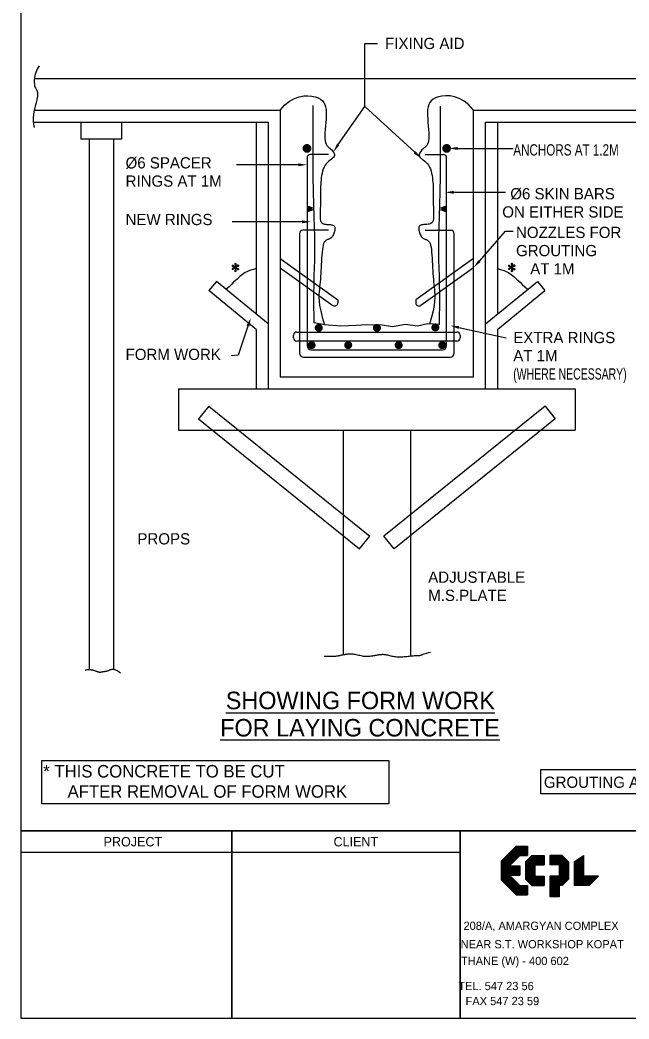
# Model space of a CAD drawing. Header units: millimetres. Extents: x -8855 to 105318, y -17958 to 67465.
# Drawn here: x 35579 to 45323, y 3894 to 19883 of the extents above; entities that cross this region are included whole.
import ezdxf
from ezdxf.lldxf.tags import DXFTag

# ---------------------------------------------------------------- set-up
doc = ezdxf.new("R2010")
doc.units = ezdxf.units.MM
doc.header["$LTSCALE"] = 25
for name, color, linetype in [('9', 3, 'Continuous'), ('BM1', 1, 'DASHED'), ('DIM', 5, 'Continuous'), ('REN', 3, 'Continuous'), ('TEXT', 2, 'Continuous')]:
    doc.layers.add(name, color=color, linetype=linetype)
doc.styles.add('ROMAND', font='romand.shx')
doc.styles.add('ROMANS', font='stylu.ttf')
tags = doc.linetypes.add('DASHED', pattern=[0.75, 0.5, -0.25]).pattern_tags.tags
tags[6:7] = [DXFTag(74, 4), DXFTag(75, 0), DXFTag(340, '0'), DXFTag(46, 1.0), DXFTag(50, 0.0), DXFTag(44, 0.0), DXFTag(45, 0.0)]
tags[4:5] = [DXFTag(74, 4), DXFTag(75, 0), DXFTag(340, '0'), DXFTag(46, 1.0), DXFTag(50, 0.0), DXFTag(44, 0.0), DXFTag(45, 0.0)]
tags = doc.linetypes.add('HIDDEN2', pattern=[4.7625, 3.175, -1.5875]).pattern_tags.tags
tags[6:7] = [DXFTag(74, 4), DXFTag(75, 0), DXFTag(340, '0'), DXFTag(46, 1.0), DXFTag(50, 0.0), DXFTag(44, 0.0), DXFTag(45, 0.0)]
tags[4:5] = [DXFTag(74, 4), DXFTag(75, 0), DXFTag(340, '0'), DXFTag(46, 1.0), DXFTag(50, 0.0), DXFTag(44, 0.0), DXFTag(45, 0.0)]

# ---------------------------------------------------------------- blocks, each defined once
blk = doc.blocks.new('*X3')
at = {"color": 0}
for p, q in [((97343, 4906), (98027, 5590)), ((97343, 4924), (98009, 5590)), ((97343, 4942), (97991, 5590)), ((97343, 4959), (97974, 5590)), ((97343, 4977), (97956, 5590)), ((97343, 4995), (97938, 5590)), ((97343, 5012), (97921, 5590)), ((97343, 5030), (97903, 5590)), ((97343, 5048), (97885, 5590)), ((97343, 5065), (97868, 5590)), ((97343, 5083), (97850, 5590)), ((97343, 5101), (97832, 5590)), ((97343, 5118), (97815, 5590)), ((97343, 5136), (97797, 5590)), ((97343, 5154), (97779, 5590)), ((97343, 5171), (97762, 5590)), ((97343, 5189), (97744, 5590)), ((97343, 4889), (98043, 5589)), ((97343, 4871), (98043, 5571)), ((97343, 4853), (98043, 5553)), ((97847, 5340), (98043, 5536)), ((97865, 5340), (98043, 5518)), ((97883, 5340), (98043, 5500)), ((97900, 5340), (98043, 5483)), ((97918, 5340), (98043, 5465)), ((97936, 5340), (98043, 5447)), ((97953, 5340), (98043, 5430)), ((97971, 5340), (98043, 5412)), ((97989, 5340), (98043, 5394)), ((98007, 5340), (98043, 5377)), ((98024, 5340), (98043, 5359)), ((98042, 5340), (98043, 5341)), ((97343, 4694), (97714, 5065)), ((97343, 4712), (97696, 5065)), ((97343, 4730), (97678, 5065)), ((97343, 4747), (97661, 5065)), ((97343, 4765), (97643, 5065)), ((97343, 4783), (97625, 5065)), ((97343, 4800), (97608, 5065)), ((97343, 4818), (97590, 5065)), ((97343, 4836), (97572, 5065)), ((97350, 4683), (97732, 5065)), ((97359, 4674), (97749, 5065)), ((97367, 4666), (97767, 5065)), ((97376, 4657), (97785, 5065)), ((97385, 4648), (97802, 5065)), ((97394, 4639), (97820, 5065)), ((97588, 4815), (97838, 5065)), ((97403, 4630), (97579, 4807)), ((97412, 4621), (97588, 4798)), ((97605, 4815), (97843, 5053)), ((97623, 4815), (97843, 5035)), ((97641, 4815), (97843, 5017)), ((97658, 4815), (97843, 5000)), ((97676, 4815), (97843, 4982)), ((97694, 4815), (97843, 4964)), ((97711, 4815), (97843, 4947)), ((97729, 4815), (97843, 4929)), ((97747, 4815), (97843, 4911)), ((97764, 4815), (97843, 4894)), ((97782, 4815), (97843, 4876)), ((97800, 4815), (97843, 4858)), ((97817, 4815), (97843, 4841)), ((97835, 4815), (97843, 4823)), ((97420, 4613), (97597, 4789)), ((97429, 4604), (97606, 4781)), ((97438, 4595), (97615, 4772)), ((97447, 4586), (97624, 4763)), ((97456, 4577), (97633, 4754)), ((97465, 4568), (97641, 4745)), ((97473, 4560), (97650, 4736)), ((97482, 4551), (97659, 4728)), ((97491, 4542), (97668, 4719)), ((97500, 4533), (97677, 4710)), ((97509, 4524), (97686, 4701)), ((97518, 4515), (97694, 4692)), ((97526, 4507), (97703, 4683)), ((97535, 4498), (97712, 4674)), ((97544, 4489), (97721, 4666)), ((97553, 4480), (97730, 4657)), ((97562, 4471), (97739, 4648)), ((97571, 4462), (97747, 4639)), ((97579, 4454), (97756, 4630)), ((97588, 4445), (97765, 4621)), ((97597, 4436), (97774, 4613)), ((97606, 4427), (97783, 4604)), ((97615, 4418), (97792, 4595)), ((97624, 4409), (97800, 4586)), ((97633, 4400), (97809, 4577)), ((97641, 4392), (97818, 4568)), ((97650, 4383), (97827, 4560)), ((97659, 4374), (97836, 4551)), ((97668, 4365), (97845, 4542)), ((97677, 4356), (97861, 4540)), ((97686, 4347), (97878, 4540)), ((97694, 4339), (97896, 4540)), ((97703, 4330), (97914, 4540)), ((97712, 4321), (97931, 4540)), ((97721, 4312), (97949, 4540)), ((97730, 4303), (97967, 4540)), ((97739, 4294), (97984, 4540)), ((97752, 4290), (98002, 4540)), ((97770, 4290), (98020, 4540)), ((97787, 4290), (98037, 4540)), ((97805, 4290), (98043, 4528)), ((97823, 4290), (98043, 4510)), ((97840, 4290), (98043, 4493)), ((97858, 4290), (98043, 4475)), ((97876, 4290), (98043, 4457)), ((97893, 4290), (98043, 4440)), ((97911, 4290), (98043, 4422)), ((97929, 4290), (98043, 4404)), ((97946, 4290), (98043, 4387)), ((97964, 4290), (98043, 4369)), ((97982, 4290), (98043, 4351)), ((97999, 4290), (98043, 4334)), ((98017, 4290), (98043, 4316)), ((98035, 4290), (98043, 4298))]:
    blk.add_line(p, q, dxfattribs=at)
blk = doc.blocks.new('*X4')
at = {"color": 0}
for p, q in [((97993, 4849), (98484, 5340)), ((97993, 4867), (98466, 5340)), ((97993, 4885), (98448, 5340)), ((97993, 4902), (98431, 5340)), ((97993, 4920), (98413, 5340)), ((97993, 4938), (98395, 5340)), ((97993, 4955), (98378, 5340)), ((97993, 4973), (98360, 5340)), ((97993, 4991), (98342, 5340)), ((97993, 5008), (98325, 5340)), ((97993, 5026), (98307, 5340)), ((97993, 5044), (98289, 5340)), ((97993, 5061), (98272, 5340)), ((97993, 5079), (98254, 5340)), ((97993, 5097), (98236, 5340)), ((97993, 5114), (98219, 5340)), ((97993, 5132), (98201, 5340)), ((97993, 5150), (98183, 5340)), ((97993, 5167), (98166, 5340)), ((98251, 5090), (98493, 5332)), ((98643, 5093), (98890, 5340)), ((98643, 5110), (98873, 5340)), ((98643, 5128), (98855, 5340)), ((98643, 5146), (98837, 5340)), ((98643, 5163), (98820, 5340)), ((98643, 5181), (98802, 5340)), ((98643, 5199), (98784, 5340)), ((98643, 5216), (98767, 5340)), ((98643, 5234), (98749, 5340)), ((98643, 5252), (98731, 5340)), ((98643, 5269), (98714, 5340)), ((98643, 5287), (98696, 5340)), ((98643, 5305), (98678, 5340)), ((98643, 5322), (98661, 5340)), ((98658, 5090), (98908, 5340)), ((98676, 5090), (98926, 5340)), ((98693, 5090), (98943, 5340)), ((98711, 5090), (98961, 5340)), ((98729, 5090), (98976, 5337)), ((99293, 5089), (99543, 5339)), ((97993, 4832), (98243, 5082)), ((97993, 4814), (98243, 5064)), ((98269, 5090), (98493, 5314)), ((98287, 5090), (98493, 5296)), ((98305, 5090), (98493, 5279)), ((98322, 5090), (98493, 5261)), ((98340, 5090), (98493, 5243)), ((98358, 5090), (98493, 5225)), ((98375, 5090), (98493, 5208)), ((98393, 5090), (98493, 5190)), ((98411, 5090), (98493, 5172)), ((98428, 5090), (98493, 5155)), ((98446, 5090), (98493, 5137)), ((98464, 5090), (98493, 5119)), ((98481, 5090), (98493, 5102)), ((98746, 5090), (98984, 5328)), ((98764, 5090), (98993, 5319)), ((98782, 5090), (99002, 5310)), ((98799, 5090), (99011, 5302)), ((98817, 5090), (99020, 5293)), ((98835, 5090), (99029, 5284)), ((98853, 5090), (99037, 5275)), ((98870, 5090), (99046, 5266)), ((98888, 5090), (99055, 5257)), ((98893, 5077), (99064, 5249)), ((98893, 5060), (99073, 5240)), ((98893, 5042), (99082, 5231)), ((98893, 5024), (99090, 5222)), ((98893, 5007), (99099, 5213)), ((98893, 4989), (99108, 5204)), ((98893, 4971), (99117, 5196)), ((98893, 4954), (99126, 5187)), ((98893, 4936), (99135, 5178)), ((98893, 4918), (99143, 5168)), ((98893, 4901), (99143, 5151)), ((98893, 4883), (99143, 5133)), ((98893, 4865), (99143, 5115)), ((98893, 4848), (99143, 5098)), ((98893, 4830), (99143, 5080)), ((99293, 5071), (99543, 5321)), ((99293, 5106), (99492, 5306)), ((99293, 5053), (99543, 5303)), ((99293, 5036), (99543, 5286)), ((99293, 5124), (99437, 5268)), ((99293, 5018), (99543, 5268)), ((99293, 5000), (99543, 5250)), ((99293, 4982), (99543, 5232)), ((99293, 5142), (99381, 5230)), ((99293, 4965), (99543, 5215)), ((99293, 4947), (99543, 5197)), ((99293, 5159), (99326, 5192)), ((99293, 4929), (99543, 5179)), ((99293, 4912), (99543, 5162)), ((99293, 4894), (99543, 5144)), ((99293, 4876), (99543, 5126)), ((99293, 4859), (99543, 5109)), ((99293, 4841), (99543, 5091)), ((99293, 4823), (99543, 5073)), ((97993, 4796), (98243, 5046)), ((97993, 4779), (98243, 5029)), ((97993, 4761), (98243, 5011)), ((97993, 4743), (98243, 4993)), ((97993, 4725), (98243, 4975)), ((97994, 4709), (98243, 4958)), ((98003, 4700), (98243, 4940)), ((98012, 4692), (98243, 4922)), ((98021, 4683), (98243, 4905)), ((98030, 4674), (98243, 4887)), ((98038, 4665), (98243, 4869)), ((98047, 4656), (98243, 4852)), ((98056, 4647), (98243, 4834)), ((98065, 4639), (98243, 4816)), ((98074, 4630), (98243, 4799)), ((98643, 4527), (99143, 5027)), ((98643, 4509), (99143, 5009)), ((98643, 4492), (99143, 4992)), ((98643, 4474), (99143, 4974)), ((98643, 4456), (99143, 4956)), ((98643, 4439), (99143, 4939)), ((98643, 4421), (99143, 4921)), ((98643, 4403), (99143, 4903)), ((98643, 4386), (99143, 4886)), ((98643, 4368), (99143, 4868)), ((98643, 4350), (99143, 4850)), ((98643, 4332), (99143, 4832)), ((98643, 4315), (99143, 4815)), ((98643, 4297), (99143, 4797)), ((98893, 4812), (99143, 5062)), ((98893, 4795), (99143, 5045)), ((99293, 4806), (99543, 5056)), ((99293, 4788), (99543, 5038)), ((99293, 4770), (99543, 5020)), ((99293, 4753), (99543, 5003)), ((99293, 4735), (99543, 4985)), ((99293, 4717), (99543, 4967)), ((99293, 4700), (99543, 4950)), ((99293, 4682), (99543, 4932)), ((99293, 4664), (99543, 4914)), ((99293, 4647), (99543, 4897)), ((99293, 4629), (99543, 4879)), ((99293, 4611), (99543, 4861)), ((99293, 4594), (99543, 4844)), ((99293, 4576), (99543, 4826)), ((99293, 4558), (99543, 4808)), ((98083, 4621), (98252, 4790)), ((98092, 4612), (98270, 4790)), ((98100, 4603), (98287, 4790)), ((98109, 4594), (98305, 4790)), ((98118, 4585), (98323, 4790)), ((98127, 4577), (98340, 4790)), ((98136, 4568), (98358, 4790)), ((98145, 4559), (98376, 4790)), ((98153, 4550), (98393, 4790)), ((98162, 4541), (98411, 4790)), ((98179, 4540), (98429, 4790)), ((98196, 4540), (98446, 4790)), ((98214, 4540), (98464, 4790)), ((98232, 4540), (98482, 4790)), ((98249, 4540), (98493, 4784)), ((98267, 4540), (98493, 4766)), ((98285, 4540), (98493, 4748)), ((98303, 4540), (98493, 4730)), ((98320, 4540), (98493, 4713)), ((98338, 4540), (98493, 4695)), ((98356, 4540), (98493, 4677)), ((98373, 4540), (98493, 4660)), ((98391, 4540), (98493, 4642)), ((98409, 4540), (98493, 4624)), ((98426, 4540), (98493, 4607)), ((98444, 4540), (98493, 4589)), ((98462, 4540), (98493, 4571)), ((98479, 4540), (98493, 4554)), ((98643, 4545), (98888, 4790)), ((98643, 4562), (98871, 4790)), ((98643, 4580), (98853, 4790)), ((98643, 4598), (98835, 4790)), ((98643, 4615), (98818, 4790)), ((98643, 4633), (98800, 4790)), ((98643, 4651), (98782, 4790)), ((98643, 4668), (98765, 4790)), ((98643, 4686), (98747, 4790)), ((98643, 4704), (98729, 4790)), ((98643, 4721), (98712, 4790)), ((98643, 4739), (98694, 4790)), ((98643, 4757), (98676, 4790)), ((98643, 4774), (98659, 4790)), ((98904, 4540), (99143, 4779)), ((98921, 4540), (99143, 4762)), ((98939, 4540), (99143, 4744)), ((98957, 4540), (99143, 4726)), ((99292, 4540), (99542, 4790)), ((99310, 4540), (99560, 4790)), ((99328, 4540), (99578, 4790)), ((99345, 4540), (99595, 4790)), ((99363, 4540), (99613, 4790)), ((99381, 4540), (99631, 4790)), ((99399, 4540), (99649, 4790)), ((99416, 4540), (99666, 4790)), ((99434, 4540), (99684, 4790)), ((99452, 4540), (99702, 4790)), ((99469, 4540), (99719, 4790)), ((99487, 4540), (99737, 4790)), ((99505, 4540), (99755, 4790)), ((99522, 4540), (99772, 4790)), ((99540, 4540), (99790, 4790)), ((99558, 4540), (99808, 4790)), ((99575, 4540), (99825, 4790)), ((99593, 4540), (99843, 4790)), ((99611, 4540), (99861, 4790)), ((99628, 4540), (99878, 4790)), ((99646, 4540), (99896, 4790)), ((99664, 4540), (99914, 4790)), ((99681, 4540), (99931, 4790)), ((98643, 4279), (98893, 4529)), ((98643, 4262), (98893, 4512)), ((98643, 4244), (98893, 4494)), ((98657, 4240), (98893, 4476)), ((98674, 4240), (98893, 4459)), ((98692, 4240), (98893, 4441)), ((98710, 4240), (98893, 4423)), ((98727, 4240), (98893, 4406)), ((98745, 4240), (98893, 4388)), ((98763, 4240), (98893, 4370)), ((98780, 4240), (98893, 4353)), ((98798, 4240), (98893, 4335)), ((98816, 4240), (98893, 4317)), ((98833, 4240), (98893, 4300)), ((98851, 4240), (98893, 4282)), ((98869, 4240), (98893, 4264)), ((98886, 4240), (98893, 4247))]:
    blk.add_line(p, q, dxfattribs=at)

msp = doc.modelspace()

# ---------------------------------------------------------------- hatches: boundary and pattern name
at = {"layer": 'BM1'}
h = msp.add_hatch(dxfattribs=at)
h.set_pattern_fill('AR-CONC', color=256, scale=80, style=0)
h.set_pattern_definition([(50, (5418228, 522583), (14574.774, -1275.127), [1524, -16764]), (355, (5418228, 522583), (-2819.426, 15284.53), [1219.2, -13411.2]), (100.451, (5419443, 522477), (11755.4, 14009.335), [1295.2, -14247.2]), (46.1842, (5418228, 526647), (21686.323, -3363.386), [2286, -25146]), (96.6356, (5420035, 526367), (18992.34, 19794.044), [1942.8, -21370.8]), (351.184, (5418228, 526647), (18992.37, 19794.01), [1828.8, -20116.8]), (21, (5420260, 525631), (12129.19, -8181.241), [1524, -16764]), (326, (5420260, 525631), (4944.162, 14735.037), [1219.2, -13411.2]), (71.4514, (5421271, 524950), (17073.32, 6553.83), [1295.2, -14247.2]), (37.5, (5418228, 522583), (247.0883, 6764.403), [0, -13248.64, 0, -13614.4, 0, -13462]), (7.5, (5418228, 522583), (5345.573, 8014.446), [0, -7762.24, 0, -12943.84, 0, -5130.8]), (327.5, (5413696.6, 522583), (10847.2476, -458.2995), [0, -5080, 0, -15849.6, 0, -21031.2]), (317.5, (5411665, 522583), (11850.335, 2034.12), [0, -6604, 0, -10525.76, 0, -14935.2])])
h.paths.add_polyline_path([(40116.30532, 14485.9449, -0.4142135624), (40052.30532, 14549.9449), (40052.30532, 14745.63967), (40008.10683, 14745.63967, -0.4142135624), (39956.90683, 14796.83967), (39956.90683, 14837.97946, -0.4142135624), (40008.10683, 14889.17946), (40052.30532, 14889.17946), (40052.30532, 15696.57531), (39740.20704, 15919.21408), (39740.20704, 14173.84662), (42837.18189, 14173.84662), (42837.18189, 15919.21408), (42525.08361, 15696.57531), (42525.08361, 14889.17946), (42570.22979, 14889.17946, -0.4142135624), (42621.42979, 14837.97946), (42621.42979, 14796.83967, -0.4142135624), (42570.22979, 14745.63967), (42525.08361, 14745.63967), (42525.08361, 14549.9449, -0.4142135624), (42461.08361, 14485.9449)])
h.paths.add_polyline_path([(40052.30532, 16468.12301, -0.4142135624), (40103.50532, 16519.32301), (40172.40744, 16519.32301), (40172.40744, 17680.48204, -0.4142135624), (40223.60744, 17731.68204), (40271.10758, 17731.68204), (40272.34185, 17377.48436), (40277.08124, 17136.67739), (40282.14825, 16924.1982), (40287.09959, 16736.31751), (40291.49195, 16569.30603), (40294.88205, 16419.43448), (40296.82659, 16282.97357), (40296.88227, 16156.19401), (40294.8331, 16035.06615), (40291.37227, 15914.35881), (40287.42026, 15788.54046), (40284.56044, 15677.75792), (40373.18497, 15614.53663), (40377.10013, 15652.56556), (40381.05183, 15693.9544), (40384.77772, 15736.33516), (40388.27779, 15779.88815), (40391.55205, 15824.79365), (40394.60051, 15871.23198), (40397.42315, 15919.38342), (40400.05291, 15969.21598), (40402.65445, 16019.84844), (40405.42534, 16070.18728), (40408.56318, 16119.139), (40412.26555, 16165.61006), (40416.73003, 16208.50697), (40425.02341, 16266.95814), (40440.1829, 16316.96671), (40463.42087, 16352.13106), (40490.83475, 16365.21931), (40510.62985, 16371.56491), (40521.24768, 16375.43622), (40531.44211, 16379.98407), (40541.24137, 16385.43397), (40550.67369, 16392.01143), (40559.7673, 16399.94198), (40568.55041, 16409.45112), (40577.05126, 16420.76436), (40585.29807, 16434.10722), (40593.26262, 16449.56427), (40600.69087, 16466.65629), (40607.27233, 16484.76313), (40612.6965, 16503.26461), (40616.6529, 16521.54057), (40618.83104, 16538.97086), (40618.92043, 16554.93532), (40616.61057, 16568.81378), (40611.68507, 16580.14112), (40604.30387, 16589.07238), (40594.72101, 16595.91765), (40583.19053, 16600.987), (40569.96646, 16604.59051), (40555.30285, 16607.03827), (40539.45373, 16608.64036), (40522.67313, 16609.70685), (40491.53898, 16611.24262), (40448.82482, 16615.33309), (40406.85011, 16632.95965), (40388.54247, 16666.42564), (40381.78542, 16704.67746), (40380.68917, 16749.18479), (40382.01626, 16790.59194), (40382.97125, 16816.57764), (40383.7663, 16842.85463), (40384.36376, 16869.38532), (40384.79186, 16896.1979), (40385.07883, 16923.32056), (40385.25289, 16950.7815), (40385.34228, 16978.60889), (40385.37521, 17006.83093), (40385.37991, 17035.47581), (40385.40351, 17084.14369), (40385.91505, 17141.87081), (40387.61591, 17204.60822), (40391.21232, 17272.00157), (40397.51549, 17344.59327), (40408.00088, 17416.27604), (40425.18421, 17485.03095), (40451.08827, 17545.54897), (40486.10137, 17592.10911), (40525.20547, 17627.42381), (40561.38093, 17655.96131), (40579.27647, 17670.78411), (40594.01065, 17685.0995), (40604.56732, 17699.3867), (40610.19378, 17714.02157), (40611.19111, 17728.96652), (40608.12384, 17744.08061), (40601.5565, 17759.22288), (40592.0536, 17774.2524), (40580.17969, 17789.02822), (40566.4993, 17803.40938), (40551.57694, 17817.25496), (40521.98147, 17842.59539), (40495.8865, 17868.18195), (40471.05234, 17908.41512), (40455.67983, 17967.50271), (40454.28996, 18031.08845), (40456.28463, 18079.8275), (40460.31159, 18132.73853), (40465.46762, 18188.29935), (40470.84945, 18244.98774), (40475.55385, 18301.28147), (40478.67757, 18355.65835), (40479.31736, 18406.59614), (40476.60292, 18452.85454), (40469.79565, 18494.32079), (40458.18989, 18531.16401), (40441.07999, 18563.55335), (40417.76027, 18591.65793), (40387.52509, 18615.6469), (40349.66878, 18635.68939), (40303.48568, 18651.95453), (40248.64246, 18664.17233), (40186.29507, 18670.31626), (40117.9718, 18667.92068), (40045.20092, 18654.51994), (39969.51073, 18627.64838), (39892.42949, 18584.84035), (39815.4855, 18523.63019), (39740.20704, 18441.55227), (39740.20704, 16066.07846), (40052.30532, 15843.43969)])
h.paths.add_polyline_path([(42306.2972, 17731.68204), (42353.78149, 17731.68204, -0.4142135624), (42404.98149, 17680.48204), (42404.98149, 16519.32301), (42473.88361, 16519.32301, -0.4142135624), (42525.08361, 16468.12301), (42525.08361, 15843.43969), (42837.18189, 16066.07846), (42837.18189, 18441.55227), (42761.90343, 18523.63019), (42684.95944, 18584.84035), (42607.87821, 18627.64838), (42532.18801, 18654.51994), (42459.41713, 18667.92068), (42391.09386, 18670.31626), (42328.74647, 18664.17233), (42273.90325, 18651.95453), (42227.72015, 18635.68939), (42189.86384, 18615.6469), (42159.62866, 18591.65793), (42136.30894, 18563.55335), (42119.19904, 18531.16401), (42107.59328, 18494.32079), (42100.78601, 18452.85454), (42098.07157, 18406.59614), (42098.71136, 18355.65835), (42101.83508, 18301.28147), (42106.53948, 18244.98774), (42111.92131, 18188.29935), (42117.07734, 18132.73853), (42121.1043, 18079.8275), (42123.09897, 18031.08845), (42121.7091, 17967.50271), (42106.33659, 17908.41512), (42081.50243, 17868.18195), (42055.40746, 17842.59539), (42025.81199, 17817.25496), (42010.88963, 17803.40938), (41997.20924, 17789.02822), (41985.33533, 17774.2524), (41975.83244, 17759.22288), (41969.26509, 17744.08061), (41966.19782, 17728.96652), (41967.19515, 17714.02157), (41972.82161, 17699.3867), (41983.37828, 17685.0995), (41998.11246, 17670.78411), (42016.00801, 17655.96131), (42052.18346, 17627.42381), (42091.28756, 17592.10911), (42126.30066, 17545.54897), (42152.20472, 17485.03095), (42169.38805, 17416.27604), (42179.87344, 17344.59327), (42186.17661, 17272.00157), (42189.77302, 17204.60822), (42191.47388, 17141.87081), (42191.98542, 17084.14369), (42192.00902, 17035.47581), (42192.01372, 17006.83093), (42192.04665, 16978.60889), (42192.13604, 16950.7815), (42192.3101, 16923.32056), (42192.59707, 16896.1979), (42193.02517, 16869.38532), (42193.62263, 16842.85463), (42194.41768, 16816.57764), (42196.1249, 16770.12367), (42196.67087, 16726.49564), (42193.11892, 16684.49052), (42179.9379, 16643.11745), (42143.97966, 16619.19034), (42101.1021, 16612.29756), (42072.1456, 16610.56661), (42054.7158, 16609.70685), (42037.9352, 16608.64036), (42022.08608, 16607.03827), (42007.42247, 16604.59051), (41994.1984, 16600.987), (41982.66792, 16595.91765), (41973.08506, 16589.07238), (41965.70386, 16580.14112), (41960.77836, 16568.81378), (41958.4685, 16554.93532), (41958.55789, 16538.97086), (41960.73603, 16521.54057), (41964.69243, 16503.26461), (41970.11661, 16484.76313), (41976.69806, 16466.65629), (41984.12631, 16449.56427), (41992.09086, 16434.10722), (42000.33767, 16420.76436), (42008.83852, 16409.45112), (42017.62163, 16399.94198), (42026.71524, 16392.01143), (42036.14756, 16385.43397), (42045.94682, 16379.98407), (42056.14125, 16375.43622), (42066.75908, 16371.56491), (42094.53287, 16362.66162), (42124.19721, 16342.05223), (42145.53309, 16294.59689), (42155.23473, 16246.7362), (42160.6589, 16208.50697), (42165.12338, 16165.61006), (42168.82575, 16119.139), (42171.96359, 16070.18728), (42174.73448, 16019.84844), (42177.33602, 15969.21598), (42179.96578, 15919.38342), (42182.78842, 15871.23198), (42185.83688, 15824.79365), (42189.11114, 15779.88815), (42192.61122, 15736.33516), (42196.3371, 15693.9544), (42200.2888, 15652.56556), (42204.20396, 15614.53663), (42292.82849, 15677.75792), (42289.96867, 15788.54046), (42286.01666, 15914.35881), (42282.55583, 16035.06615), (42280.50666, 16156.19401), (42280.56234, 16282.97357), (42282.50688, 16419.43448), (42285.89698, 16569.30603), (42290.28934, 16736.31751), (42295.24068, 16924.1982), (42300.30769, 17136.67739), (42305.04708, 17377.48436)])
h.paths.add_polyline_path([(42404.98149, 14889.17946), (42404.98149, 15610.89913), (42295.19256, 15532.57998), (42295.66427, 15499.44454), (42295.5669, 15325.10388), (42292.27875, 15123.52604), (42288.75272, 15011.85267), (42096.49208, 15018.47225), (41937.77754, 14985.45032), (41745.99747, 15011.86784), (41540.99118, 14972.24158), (41375.66349, 14998.6591), (41130.97853, 15005.26347), (40959.03777, 14992.05473), (40714.35288, 14985.45032), (40449.82862, 15005.26347), (40287.8115, 15037.97228), (40285.11018, 15123.52604), (40281.82203, 15325.10388), (40281.72466, 15499.44454), (40282.19637, 15532.57998), (40172.40744, 15610.89913), (40172.40744, 14889.17946)], flags=16)
h.paths.add_polyline_path([(40391.49759, 14956.24529, -1), (40327.49759, 14956.24529, -1)], flags=0)
h.paths.add_polyline_path([(42404.98149, 14745.63967), (42404.98149, 14889.17946), (40172.40744, 14889.17946), (40172.40744, 14745.63967)], flags=16)
h.paths.add_polyline_path([(42461.08361, 14485.9449, 0.4142135624), (42525.08361, 14549.9449), (42525.08361, 14745.63967), (42404.98149, 14745.63967), (42404.98149, 14670.04703, -0.4142135624), (42340.98149, 14606.04703), (40236.40744, 14606.04703, -0.4142135624), (40172.40744, 14670.04703), (40172.40744, 14745.63967), (40052.30532, 14745.63967), (40052.30532, 14549.9449, 0.4142135624), (40116.30532, 14485.9449)], flags=16)

# ---------------------------------------------------------------- linework, layer by layer
for p, q in [((35591.0088, 32141.71581), (35591.0088, 3906.40728)), ((41094.58574, 19507.46565), (41300.33037, 19507.46565)), ((35807.93166, 18945.04564), (46204.16082, 18945.04564)), ((35807.42299, 18441.55227), (39740.20704, 18441.55227)), ((39740.20704, 18441.55227), (39740.20704, 14173.84662)), ((42837.18189, 14173.84662), (42837.18189, 18441.55227)), ((42837.18189, 18441.55227), (46204.16082, 18441.55227)), ((35789.8159, 18249.49187), (39548.14664, 18249.49187)), ((36551.47054, 18249.49187), (36551.47054, 17982.64149)), ((37205.92584, 17982.64149), (37205.92584, 18249.49187)), ((39548.14664, 18249.49187), (39548.14664, 13981.78623)), ((43029.24229, 13981.78623), (43029.24229, 18249.49187)), ((43029.24229, 18249.49187), (46204.16082, 18249.49187)), ((36551.47054, 17982.64149), (37205.92584, 17982.64149)), ((36684.13039, 17982.64149), (36684.13039, 9484.35673)), ((37073.26599, 17982.64149), (37073.26599, 9488.42855)), ((42519.2596, 17125.28068), (43344.49938, 17125.28068)), ((39740.20704, 16066.07846), (40666.65202, 15405.18865)), ((42837.18189, 16066.07846), (41910.73691, 15405.18865)), ((39740.20704, 15919.21408), (40585.71815, 15316.05935)), ((42837.18189, 15919.21408), (41991.67078, 15316.05935)), ((38720.63193, 15700.45537), (38598.75738, 15552.01753)), ((39548.14664, 15021.02629), (38720.63193, 15700.45537)), ((43029.24229, 15021.02629), (43856.75701, 15700.45537)), ((43856.75701, 15700.45537), (43978.63155, 15552.01753)), ((39356.08624, 14930.21439), (38598.75738, 15552.01753)), ((43221.30269, 14930.21439), (43978.63155, 15552.01753)), ((40666.65202, 15405.18865), (40666.65202, 15357.74072)), ((41910.73691, 15405.18865), (41910.73691, 15357.74072)), ((39356.08624, 14930.21439), (39356.08624, 13981.78623)), ((42601.71961, 14961.90971), (43359.31113, 14793.77821)), ((43221.30269, 14930.21439), (43221.30269, 13981.78623)), ((39740.20704, 14173.84662), (42837.18189, 14173.84662)), ((38114.88767, 13981.78623), (44462.50126, 13981.78623)), ((38114.88767, 13981.78623), (38114.88767, 13319.89409)), ((44462.50126, 13981.78623), (44462.50126, 13319.89409)), ((38598.21624, 13704.27732), (38434.2885, 13501.51076)), ((38598.21624, 13704.27732), (41175.64265, 11620.54283)), ((43979.1727, 13704.27732), (41401.74628, 11620.54283)), ((43979.1727, 13704.27732), (44143.10043, 13501.51076)), ((38434.2885, 13501.51076), (41011.71492, 11417.77627)), ((44143.10043, 13501.51076), (41565.67401, 11417.77627)), ((38114.88767, 13319.89409), (44462.50126, 13319.89409)), ((40748.66223, 13319.89409), (40748.66223, 9720.3843)), ((41828.7267, 13319.89409), (41828.7267, 9699.81115)), ((41011.71492, 11417.77627), (41175.64265, 11620.54283)), ((41565.67401, 11417.77627), (41401.74628, 11620.54283)), ((35591.0088, 3906.40728), (55070.86848, 3906.40728))]:
    msp.add_line(p, q)
at = {"linetype": 'HIDDEN2'}
for p, q in [((39356.08624, 18249.49187), (39356.08624, 15178.71704)), ((43221.30269, 18249.49187), (43221.30269, 15178.71704))]:
    msp.add_line(p, q, dxfattribs=at)
for points in [[(35884.30526, 19150.42341), (35854.06204, 19094.73381), (35832.1335, 19043.44472), (35817.41807, 18996.61642), (35808.81415, 18954.3092), (35805.22018, 18916.58333), (35805.53456, 18883.4991), (35808.65571, 18855.11679), (35813.48205, 18831.49668), (35819.05787, 18812.53328), (35825.01094, 18797.458), (35831.11491, 18785.33649), (35837.14344, 18775.2344), (35842.87016, 18766.21737), (35848.06872, 18757.35104), (35852.51278, 18747.70105), (35855.97597, 18736.33306), (35858.25459, 18722.44834), (35859.23545, 18705.79069), (35858.82802, 18686.23955), (35856.94174, 18663.67436), (35853.4861, 18637.97456), (35848.37053, 18609.01958), (35841.5045, 18576.68887), (35832.79747, 18540.86187), (35822.39531, 18501.51344), (35811.38954, 18459.00026), (35801.10811, 18413.77444), (35792.87893, 18366.28808), (35788.02996, 18316.99328), (35787.88911, 18266.34216), (35793.78434, 18214.78682), (35807.04357, 18162.77937)], [(39740.20704, 18441.55227), (39815.4855, 18523.63019), (39892.42949, 18584.84035), (39969.51073, 18627.64838), (40045.20092, 18654.51994), (40117.9718, 18667.92068), (40186.29507, 18670.31626), (40248.64246, 18664.17233), (40303.48568, 18651.95453), (40349.66878, 18635.68939), (40387.52509, 18615.6469), (40417.76027, 18591.65793), (40441.07999, 18563.55335), (40458.18989, 18531.16401), (40469.79565, 18494.32079), (40476.60292, 18452.85454), (40479.31736, 18406.59614), (40478.67757, 18355.65835), (40475.55385, 18301.28147), (40470.84945, 18244.98774), (40465.46762, 18188.29935), (40460.31159, 18132.73853), (40456.28463, 18079.8275), (40454.28996, 18031.08845), (40455.23084, 17988.04362), (40459.76588, 17951.79707), (40467.57518, 17921.78032), (40478.09422, 17897.00676), (40490.75846, 17876.48976), (40505.00338, 17859.2427), (40520.26445, 17844.27896), (40535.97715, 17830.61192), (40551.57694, 17817.25496), (40566.4993, 17803.40938), (40580.17969, 17789.02822), (40592.0536, 17774.2524), (40601.5565, 17759.22288), (40608.12384, 17744.08061), (40611.19111, 17728.96652), (40610.19378, 17714.02157), (40604.56732, 17699.3867), (40594.01065, 17685.0995), (40579.27647, 17670.78411), (40561.38093, 17655.96131), (40541.34018, 17640.1519), (40520.17038, 17622.87665), (40498.88767, 17603.65635), (40478.5082, 17582.01178), (40460.04814, 17557.46373), (40444.30721, 17529.70681), (40431.21957, 17499.13098), (40420.50295, 17466.30002), (40411.87508, 17431.7777), (40405.0537, 17396.12782), (40399.75655, 17359.91416), (40395.70136, 17323.7005), (40392.60587, 17288.05062), (40390.22074, 17253.42024), (40388.42836, 17219.83287), (40387.14406, 17187.20392), (40386.28316, 17155.44884), (40385.76097, 17124.48306), (40385.49282, 17094.222), (40385.39403, 17064.58111), (40385.37991, 17035.47581), (40385.37521, 17006.83093), (40385.34228, 16978.60889), (40385.25289, 16950.7815), (40385.07883, 16923.32056), (40384.79186, 16896.1979), (40384.36376, 16869.38532), (40383.7663, 16842.85463), (40382.97125, 16816.57764), (40382.01626, 16790.59194), (40381.20239, 16765.19821), (40380.89661, 16740.76291), (40381.46583, 16717.65251), (40383.27703, 16696.23345), (40386.69712, 16676.8722), (40392.09307, 16659.93522), (40399.83181, 16645.78896), (40410.14856, 16634.66834), (40422.75165, 16626.28207), (40437.21769, 16620.2073), (40453.12327, 16616.02122), (40470.045, 16613.30096), (40487.55949, 16611.62371), (40505.24333, 16610.56661), (40522.67313, 16609.70685), (40539.45373, 16608.64036), (40555.30285, 16607.03827), (40569.96646, 16604.59051), (40583.19053, 16600.987), (40594.72101, 16595.91765), (40604.30387, 16589.07238), (40611.68507, 16580.14112), (40616.61057, 16568.81378), (40618.92043, 16554.93532), (40618.83104, 16538.97086), (40616.6529, 16521.54057), (40612.6965, 16503.26461), (40607.27233, 16484.76313), (40600.69087, 16466.65629), (40593.26262, 16449.56427), (40585.29807, 16434.10722), (40577.05126, 16420.76436), (40568.55041, 16409.45112), (40559.7673, 16399.94198), (40550.67369, 16392.01143), (40541.24137, 16385.43397), (40531.44211, 16379.98407), (40521.24768, 16375.43622), (40510.62985, 16371.56491), (40499.60274, 16368.03001), (40488.34982, 16364.03292), (40477.09689, 16358.66043), (40466.06978, 16350.9993), (40455.49429, 16340.13634), (40445.59623, 16325.15832), (40436.60142, 16305.15203), (40428.73566, 16279.20424), (40422.1542, 16246.7362), (40416.73003, 16208.50697), (40412.26555, 16165.61006), (40408.56318, 16119.139), (40405.42534, 16070.18728), (40402.65445, 16019.84844), (40400.05291, 15969.21598), (40397.42315, 15919.38342), (40394.60051, 15871.23198), (40391.55205, 15824.79365), (40388.27779, 15779.88815), (40384.77772, 15736.33516), (40381.05183, 15693.9544), (40377.10013, 15652.56556), (40372.92262, 15611.98835), (40368.5193, 15572.04246), (40364.13366, 15532.06263), (40360.98312, 15489.44372), (40360.52861, 15441.09562), (40364.23105, 15383.92822), (40373.55135, 15314.85142), (40389.95043, 15230.7751), (40414.88921, 15128.60915), (40449.82862, 15005.26347)], [(42837.18189, 18441.55227), (42761.90343, 18523.63019), (42684.95944, 18584.84035), (42607.87821, 18627.64838), (42532.18801, 18654.51994), (42459.41713, 18667.92068), (42391.09386, 18670.31626), (42328.74647, 18664.17233), (42273.90325, 18651.95453), (42227.72015, 18635.68939), (42189.86384, 18615.6469), (42159.62866, 18591.65793), (42136.30894, 18563.55335), (42119.19904, 18531.16401), (42107.59328, 18494.32079), (42100.78601, 18452.85454), (42098.07157, 18406.59614), (42098.71136, 18355.65835), (42101.83508, 18301.28147), (42106.53948, 18244.98774), (42111.92131, 18188.29935), (42117.07734, 18132.73853), (42121.1043, 18079.8275), (42123.09897, 18031.08845), (42122.15809, 17988.04362), (42117.62305, 17951.79707), (42109.81375, 17921.78032), (42099.29471, 17897.00676), (42086.63047, 17876.48976), (42072.38555, 17859.2427), (42057.12448, 17844.27896), (42041.41178, 17830.61192), (42025.81199, 17817.25496), (42010.88963, 17803.40938), (41997.20924, 17789.02822), (41985.33533, 17774.2524), (41975.83244, 17759.22288), (41969.26509, 17744.08061), (41966.19782, 17728.96652), (41967.19515, 17714.02157), (41972.82161, 17699.3867), (41983.37828, 17685.0995), (41998.11246, 17670.78411), (42016.00801, 17655.96131), (42036.04875, 17640.1519), (42057.21856, 17622.87665), (42078.50126, 17603.65635), (42098.88073, 17582.01178), (42117.3408, 17557.46373), (42133.08172, 17529.70681), (42146.16936, 17499.13098), (42156.88598, 17466.30002), (42165.51385, 17431.7777), (42172.33523, 17396.12782), (42177.63238, 17359.91416), (42181.68757, 17323.7005), (42184.78306, 17288.05062), (42187.16819, 17253.42024), (42188.96057, 17219.83287), (42190.24487, 17187.20392), (42191.10577, 17155.44884), (42191.62796, 17124.48306), (42191.89611, 17094.222), (42191.9949, 17064.58111), (42192.00902, 17035.47581), (42192.01372, 17006.83093), (42192.04665, 16978.60889), (42192.13604, 16950.7815), (42192.3101, 16923.32056), (42192.59707, 16896.1979), (42193.02517, 16869.38532), (42193.62263, 16842.85463), (42194.41768, 16816.57764), (42195.37267, 16790.59194), (42196.18654, 16765.19821), (42196.49233, 16740.76291), (42195.9231, 16717.65251), (42194.1119, 16696.23345), (42190.69181, 16676.8722), (42185.29586, 16659.93522), (42177.55712, 16645.78896), (42167.24037, 16634.66834), (42154.63728, 16626.28207), (42140.17124, 16620.2073), (42124.26566, 16616.02122), (42107.34393, 16613.30096), (42089.82944, 16611.62371), (42072.1456, 16610.56661), (42054.7158, 16609.70685), (42037.9352, 16608.64036), (42022.08608, 16607.03827), (42007.42247, 16604.59051), (41994.1984, 16600.987), (41982.66792, 16595.91765), (41973.08506, 16589.07238), (41965.70386, 16580.14112), (41960.77836, 16568.81378), (41958.4685, 16554.93532), (41958.55789, 16538.97086), (41960.73603, 16521.54057), (41964.69243, 16503.26461), (41970.11661, 16484.76313), (41976.69806, 16466.65629), (41984.12631, 16449.56427), (41992.09086, 16434.10722), (42000.33767, 16420.76436), (42008.83852, 16409.45112), (42017.62163, 16399.94198), (42026.71524, 16392.01143), (42036.14756, 16385.43397), (42045.94682, 16379.98407), (42056.14125, 16375.43622), (42066.75908, 16371.56491), (42077.78619, 16368.03001), (42089.03912, 16364.03292), (42100.29204, 16358.66043), (42111.31915, 16350.9993), (42121.89464, 16340.13634), (42131.7927, 16325.15832), (42140.78751, 16305.15203), (42148.65327, 16279.20424), (42155.23473, 16246.7362), (42160.6589, 16208.50697), (42165.12338, 16165.61006), (42168.82575, 16119.139), (42171.96359, 16070.18728), (42174.73448, 16019.84844), (42177.33602, 15969.21598), (42179.96578, 15919.38342), (42182.78842, 15871.23198), (42185.83688, 15824.79365), (42189.11114, 15779.88815), (42192.61122, 15736.33516), (42196.3371, 15693.9544), (42200.2888, 15652.56556), (42204.46631, 15611.98835), (42208.86963, 15572.04246), (42213.25527, 15532.06263), (42216.40581, 15489.44372), (42216.86032, 15441.09562), (42213.15788, 15383.92822), (42203.83758, 15314.85142), (42187.4385, 15230.7751), (42162.49972, 15128.60915), (42130.96567, 15017.28532)], [(40287.8115, 15037.97228), (40285.11018, 15123.52604), (40281.82203, 15325.10388), (40281.72466, 15499.44454), (40283.89756, 15652.07955), (40287.42026, 15788.54046), (40291.37227, 15914.35881), (40294.8331, 16035.06615), (40296.88227, 16156.19401), (40296.82659, 16282.97357), (40294.88205, 16419.43448), (40291.49195, 16569.30603), (40287.09959, 16736.31751), (40282.14825, 16924.1982), (40277.08124, 17136.67739), (40272.34185, 17377.48436), (40268.37336, 18516.31913)], [(42288.75272, 15011.85267), (42292.27875, 15123.52604), (42295.5669, 15325.10388), (42295.66427, 15499.44454), (42293.49137, 15652.07955), (42289.96867, 15788.54046), (42286.01666, 15914.35881), (42282.55583, 16035.06615), (42280.50666, 16156.19401), (42280.56234, 16282.97357), (42282.50688, 16419.43448), (42285.89698, 16569.30603), (42290.28934, 16736.31751), (42295.24068, 16924.1982), (42300.30769, 17136.67739), (42305.04708, 17377.48436), (42309.01557, 18501.88628)], [(39356.08624, 15905.69103), (39312.89155, 15892.61505), (39274.74306, 15879.74608), (39241.00872, 15866.87711), (39211.05648, 15853.80113), (39184.25428, 15840.31114), (39159.97008, 15826.20013), (39137.57183, 15811.26109), (39116.42746, 15795.28701), (39095.8263, 15778.00691), (39074.74314, 15758.89394), (39052.07411, 15737.35726), (39026.71538, 15712.80604), (38997.56309, 15684.64946), (38963.5134, 15652.29668), (38923.46245, 15615.15686), (38876.3064, 15572.63919)], [(43221.30269, 15905.69103), (43264.49738, 15892.61505), (43302.64587, 15879.74608), (43336.38021, 15866.87711), (43366.33245, 15853.80113), (43393.13465, 15840.31114), (43417.41885, 15826.20013), (43439.81711, 15811.26109), (43460.96147, 15795.28701), (43481.56263, 15778.00691), (43502.64579, 15758.89394), (43525.31482, 15737.35726), (43550.67355, 15712.80604), (43579.82584, 15684.64946), (43613.87553, 15652.29668), (43653.92648, 15615.15686), (43701.08253, 15572.63919)], [(42288.75272, 15011.85267), (42096.49208, 15018.47225), (41937.77754, 14985.45032), (41745.99747, 15011.86784), (41540.99118, 14972.24158), (41375.66349, 14998.6591), (41130.97853, 15005.26347), (40959.03777, 14992.05473), (40714.35288, 14985.45032), (40449.82862, 15005.26347), (40287.8115, 15037.97228)], [(42145.92178, 9761.34144), (42111.88446, 9753.1023), (42083.76987, 9745.35679), (42060.72183, 9738.17545), (42041.88413, 9731.62879), (42026.40058, 9725.78733), (42013.415, 9720.7216), (42002.07119, 9716.50212), (41991.51296, 9713.1994), (41980.99593, 9710.83989), (41970.22292, 9709.27375), (41959.00857, 9708.30703), (41947.16753, 9707.7458), (41934.51443, 9707.39614), (41920.8639, 9707.0641), (41906.0306, 9706.55577), (41889.82915, 9705.6772), (41872.14776, 9704.28736), (41853.16883, 9702.45677), (41833.14835, 9700.30884), (41812.34229, 9697.96697), (41791.00663, 9695.55458), (41769.39734, 9693.19508), (41747.7704, 9691.01188), (41726.38178, 9689.1284), (41705.43891, 9687.65335), (41684.95503, 9686.63668), (41664.89484, 9686.11365), (41645.22302, 9686.11953), (41625.90427, 9686.68957), (41606.90329, 9687.85903), (41588.18476, 9689.66318), (41569.71337, 9692.13728), (41551.46706, 9695.27985), (41533.47673, 9698.94252), (41515.7865, 9702.94015), (41498.44052, 9707.08764), (41481.48291, 9711.19987), (41464.95781, 9715.09172), (41448.90935, 9718.57808), (41433.38168, 9721.47383), (41418.39537, 9723.63353), (41403.87688, 9725.07038), (41389.72912, 9725.83729), (41375.85499, 9725.98715), (41362.15739, 9725.57284), (41348.53923, 9724.64725), (41334.90342, 9723.26329), (41321.15286, 9721.47382), (41307.20959, 9719.33617), (41293.07212, 9716.92524), (41278.75813, 9714.32038), (41264.28525, 9711.60093), (41249.67114, 9708.84622), (41234.93346, 9706.13558), (41220.08986, 9703.54836), (41205.15799, 9701.16388), (41190.13786, 9699.06149), (41174.95884, 9697.32052), (41159.53267, 9696.0203), (41143.77108, 9695.24017), (41127.58582, 9695.05946), (41110.8886, 9695.55752), (41093.59117, 9696.81367), (41075.60525, 9698.90725), (41056.89848, 9701.86765), (41037.66211, 9705.52444), (41018.14329, 9709.65724), (40998.58916, 9714.04568), (40979.24687, 9718.46938), (40960.36357, 9722.70796), (40942.18641, 9726.54104), (40924.96253, 9729.74826), (40908.87435, 9732.15918), (40893.84538, 9733.80319), (40879.73439, 9734.75963), (40866.40015, 9735.10782), (40853.70143, 9734.92711), (40841.49701, 9734.29683), (40829.64566, 9733.29632), (40818.00615, 9732.00491), (40806.46962, 9730.49459), (40795.05667, 9728.80797), (40783.82025, 9726.98031), (40772.81333, 9725.04687), (40762.08886, 9723.04291), (40751.69981, 9721.00369), (40741.69913, 9718.96446), (40732.13979, 9716.9605), (40723.03062, 9715.01751), (40714.2039, 9713.123), (40705.44779, 9711.25494), (40696.55046, 9709.39128), (40687.30006, 9707.51), (40677.48474, 9705.58905), (40666.89268, 9703.60639), (40655.31202, 9701.54), (40642.42354, 9699.40455), (40627.47843, 9697.36166), (40609.6205, 9695.60967), (40587.99355, 9694.34691), (40561.7414, 9693.77173), (40530.00786, 9694.08245), (40491.93673, 9695.47743), (40446.67181, 9698.15499)], [(37187.76772, 9432.02061), (37167.80754, 9446.63954), (37151.01087, 9458.25429), (37136.92577, 9467.24567), (37125.10031, 9473.99449), (37115.08256, 9478.88157), (37106.4206, 9482.28771), (37098.6625, 9484.59372), (37091.35632, 9486.18043), (37084.1286, 9487.36282), (37076.91972, 9488.19261), (37069.74849, 9488.6557), (37062.63376, 9488.73797), (37055.59435, 9488.42533), (37048.64909, 9487.70367), (37041.81681, 9486.55888), (37035.11635, 9484.97687), (37028.54299, 9482.95999), (37021.99788, 9480.57639), (37015.35862, 9477.91072), (37008.50281, 9475.04759), (37001.30805, 9472.07162), (36993.65195, 9469.06745), (36985.41211, 9466.11969), (36976.46613, 9463.31297), (36966.75124, 9460.71468), (36956.4432, 9458.32325), (36945.77738, 9456.11987), (36934.98916, 9454.08574), (36924.31393, 9452.20206), (36913.98705, 9450.45001), (36904.24392, 9448.8108), (36895.31991, 9447.26562), (36887.37822, 9445.80976), (36880.29331, 9444.49494), (36873.86746, 9443.38698), (36867.90295, 9442.55171), (36862.20207, 9442.05493), (36856.5671, 9441.96247), (36850.8003, 9442.34014), (36844.70398, 9443.25378), (36838.13062, 9444.74098), (36831.13358, 9446.72652), (36823.81641, 9449.10698), (36816.2827, 9451.77892), (36808.63601, 9454.63892), (36800.9799, 9457.58355), (36793.41794, 9460.50936), (36786.0537, 9463.31295), (36778.94995, 9465.91281), (36772.00626, 9468.31521), (36765.08141, 9470.54836), (36758.03415, 9472.64047), (36750.72328, 9474.61975), (36743.00755, 9476.5144), (36734.74574, 9478.35264), (36725.79662, 9480.16267), (36716.02211, 9481.92098), (36705.29667, 9483.39721), (36693.49789, 9484.30928), (36680.50338, 9484.3751), (36666.19075, 9483.31259), (36650.4376, 9480.83967), (36633.12152, 9476.67426), (36614.12011, 9470.53428)]]:
    msp.add_lwpolyline(points)
at = {"const_width": 100}
for points in [[(40238.65823, 16893.19245, 0.0941813677), (40235.1723, 16874.8501, 0.0941813677), (40238.65823, 16856.50775, 0.0941813677)], [(40238.65823, 16863.10388, 0.0941813677), (40235.1723, 16844.76153, 0.0941813677), (40238.65823, 16826.41918, 0.0941813677)], [(42339.67839, 16893.19245, -0.0941813677), (42343.16433, 16874.8501, -0.0941813677), (42339.67839, 16856.50775, -0.0941813677)], [(42339.67839, 16863.10388, -0.0941813677), (42343.16433, 16844.76153, -0.0941813677), (42339.67839, 16826.41918, -0.0941813677)]]:
    msp.add_lwpolyline(points, format="xyb", dxfattribs=at)
for centre, radius, start, end in [((42353.78149, 17680.48204), 51.2, 0, 90), ((42473.88361, 16468.12301), 51.2, 0, 90), ((40615.45202, 15357.74072), 51.2, 234.497416679, 0), ((41961.93691, 15357.74072), 51.2, 180, 305.502583321), ((42570.22979, 14837.97946), 51.2, 0, 90), ((40236.40744, 14670.04703), 64, 180, 270)]:
    msp.add_arc(centre, radius, start, end)
msp.add_solid([(42596.66426, 14939.1306), (42606.77495, 14984.68883), (42465.04494, 14992.24178)])
at = {"layer": '9'}
msp.add_line((35591.0088, 3906.40728), (55070.86848, 3906.40728), dxfattribs=at)
at = {"layer": 'DIM'}
for p, q in [((41094.58574, 18496.149), (41094.58574, 19507.46565)), ((40672.03944, 17889.15352), (41094.58574, 18496.149)), ((41894.74761, 17765.20713), (41094.58574, 18496.149)), ((42579.70943, 17827.75101), (43472.25163, 17827.75101)), ((40032.40744, 17566.08776), (39042.34957, 17566.08776)), ((40090.90977, 16653.20267), (38972.14375, 16653.20267)), ((42929.14481, 16024.77365), (43344.49938, 16501.53807)), ((43344.49938, 16501.53807), (43472.25163, 16501.53807)), ((39226.61183, 14985.04112), (39067.93138, 14518.94981)), ((39067.93138, 14518.94981), (38960.03714, 14506.97742))]:
    msp.add_line(p, q, dxfattribs=at)
for points in [[(40691.18962, 17875.82254), (40652.88925, 17902.48449), (40592.0536, 17774.2524)], [(41910.48478, 17782.43461), (41879.01044, 17747.97965), (41998.11246, 17670.78411)], [(42579.70943, 17804.41768), (42579.70943, 17851.08435), (42439.70943, 17827.75101)], [(40032.40744, 17589.42109), (40032.40744, 17542.75443), (40172.40744, 17566.08776)], [(42519.2596, 17101.94734), (42519.2596, 17148.61401), (42379.2596, 17125.28068)], [(40090.90977, 16676.53601), (40090.90977, 16629.86934), (40230.90977, 16653.20267)], [(42946.73807, 16009.44649), (42911.55155, 16040.1008), (42837.18189, 15919.21408)], [(39204.52349, 14992.56108), (39248.70017, 14977.52117), (39271.73158, 15117.57115)]]:
    msp.add_solid(points, dxfattribs=at)
at = {"layer": 'REN'}
for p, q in [((40172.40744, 17680.48204), (40172.40744, 14670.04703)), ((40515.16159, 17731.68204), (40223.60744, 17731.68204)), ((42062.22734, 17731.68204), (42353.78149, 17731.68204)), ((42404.98149, 14670.04703), (42404.98149, 17680.48204)), ((40515.16159, 16519.32301), (40103.50532, 16519.32301)), ((42062.22734, 16519.32301), (42473.88361, 16519.32301)), ((40052.30532, 16468.12301), (40052.30532, 14549.9449)), ((42525.08361, 14549.9449), (42525.08361, 16468.12301)), ((40008.10683, 14889.17946), (42570.22979, 14889.17946)), ((39956.90683, 14796.83967), (39956.90683, 14837.97946)), ((42570.22979, 14745.63967), (40008.10683, 14745.63967)), ((42621.42979, 14837.97946), (42621.42979, 14796.83967)), ((40236.40744, 14606.04703), (42340.98149, 14606.04703)), ((40116.30532, 14485.9449), (42461.08361, 14485.9449))]:
    msp.add_line(p, q, dxfattribs=at)
for points, const_width in [([(40135.54605, 17827.75101, 1), (40205.54605, 17827.75101, 1)], 70), ([(42369.70943, 17827.75101, 1), (42439.70943, 17827.75101, 1)], 70), ([(40327.49759, 14956.24529, 1), (40391.49759, 14956.24529, 1)], 64), ([(41257.92826, 14956.24529, 1), (41321.92826, 14956.24529, 1)], 64), ([(42192.44365, 14962.56095, 1), (42256.44365, 14962.56095, 1)], 64), ([(40212.36571, 14679.39056, 1), (40276.36571, 14679.39056, 1)], 64), ([(40798.33965, 14679.39056, 1), (40862.33965, 14679.39056, 1)], 64), ([(41605.43582, 14679.39056, 1), (41669.43582, 14679.39056, 1)], 64), ([(42301.97091, 14679.39056, 1), (42365.97091, 14679.39056, 1)], 64)]:
    msp.add_lwpolyline(points, format="xyb", close=True, dxfattribs=dict(at, const_width=const_width))
for centre, radius, start, end in [((40223.60744, 17680.48204), 51.2, 90, 180), ((40103.50532, 16468.12301), 51.2, 90, 180), ((40008.10683, 14837.97946), 51.2, 90, 180), ((40008.10683, 14796.83967), 51.2, 180, 270), ((42570.22979, 14796.83967), 51.2, 270, 0), ((42340.98149, 14670.04703), 64, 270, 0), ((40116.30532, 14549.9449), 64, 180, 270), ((42461.08361, 14549.9449), 64, 270, 0)]:
    msp.add_arc(centre, radius, start, end, dxfattribs=at)
at = {"layer": 'TEXT'}
for p, q in [((43276.58064, 6420.50226), (43516.58064, 6660.50226)), ((43516.58064, 6660.50226), (43696.58064, 6660.50226)), ((43696.58064, 6660.50226), (43696.58064, 6510.50226)), ((43276.58064, 6420.50226), (43276.58064, 6120.50226)), ((43413.71267, 6345.50226), (43578.71267, 6510.50226)), ((43578.71267, 6510.50226), (43696.58064, 6510.50226)), ((43666.58064, 6408.19744), (43768.88545, 6510.50226)), ((43666.58064, 6408.19744), (43666.58064, 6132.80708)), ((43768.88545, 6510.50226), (43966.58064, 6510.50226)), ((43966.58064, 6510.50226), (43966.58064, 6360.50226)), ((44254.27582, 6510.50226), (44056.58064, 6510.50226)), ((44056.58064, 6510.50226), (44056.58064, 6360.50226)), ((44356.58064, 6408.19744), (44254.27582, 6510.50226)), ((44356.58064, 6408.19744), (44356.58064, 6132.80708)), ((44446.58064, 6408.19744), (44596.58064, 6510.50226)), ((44446.58064, 6408.19744), (44446.58064, 6030.50226)), ((44596.58064, 6510.50226), (44596.58064, 6180.50226)), ((43413.71267, 6345.50226), (43576.58064, 6345.50226)), ((43576.58064, 6345.50226), (43576.58064, 6195.50226)), ((43816.58064, 6360.50226), (43966.58064, 6360.50226)), ((43816.58064, 6360.50226), (43816.58064, 6180.50226)), ((44206.58064, 6360.50226), (44056.58064, 6360.50226)), ((44206.58064, 6360.50226), (44206.58064, 6180.50226)), ((43276.58064, 6120.50226), (43516.58064, 5880.50226)), ((43413.71267, 6195.50226), (43578.71267, 6030.50226)), ((43413.71267, 6195.50226), (43576.58064, 6195.50226)), ((43666.58064, 6132.80708), (43768.88545, 6030.50226)), ((43816.58064, 6180.50226), (43966.58064, 6180.50226)), ((43966.58064, 6180.50226), (43966.58064, 6030.50226)), ((44056.58064, 6180.50226), (44056.58064, 5850.50226)), ((44206.58064, 6180.50226), (44056.58064, 6180.50226)), ((44356.58064, 6132.80708), (44254.27582, 6030.50226)), ((44836.58064, 6180.50226), (44596.58064, 6180.50226)), ((44836.58064, 6180.50226), (44686.58064, 6030.50226)), ((43578.71267, 6030.50226), (43696.58064, 6030.50226)), ((43696.58064, 6030.50226), (43696.58064, 5880.50226)), ((43768.88545, 6030.50226), (43966.58064, 6030.50226)), ((44254.27582, 6030.50226), (44206.58064, 6030.50226)), ((44206.58064, 6030.50226), (44206.58064, 5850.50226)), ((44686.58064, 6030.50226), (44446.58064, 6030.50226)), ((43516.58064, 5880.50226), (43696.58064, 5880.50226)), ((44206.58064, 5850.50226), (44056.58064, 5850.50226))]:
    msp.add_line(p, q, dxfattribs=at)
for points in [[(35930.04815, 8033.81194), (41481.87825, 8033.81194), (41481.87825, 7336.49711), (35930.04815, 7336.49711)], [(43914.95462, 7885.82177), (47332.11734, 7885.82177), (47332.11734, 7496.33414), (43914.95462, 7496.33414)]]:
    msp.add_lwpolyline(points, close=True, dxfattribs=at)
at = {"layer": 'TEXT', "color": 1, "const_width": 24}
for points in [[(35591.0088, 6906.40728), (55070.86848, 6906.40728)], [(38969.56584, 3906.40728), (38969.56584, 6906.40728)], [(42620.86848, 3906.40728), (42620.86848, 6906.40728)], [(35591.0088, 6561.40728), (42620.86848, 6561.40728)]]:
    msp.add_lwpolyline(points, dxfattribs=at)

# ---------------------------------------------------------------- block references
at = {"layer": 'TEXT', "xscale": 0.5999999999767169, "yscale": 0.5999999999767169, "zscale": 0.6}
for name in ['*X3', '*X4']:
    msp.add_blockref(name, (-15129.13152, 3306.40728), dxfattribs=at)

# ---------------------------------------------------------------- texts
for s, height, style, p in [('*', 240, 'ROMAND', (38942.44546, 15751.1846)), ('*', 240, 'ROMAND', (43364.21957, 15751.1846)), ('EXTRA RINGS', 180, 'ROMANS', (43471.43942, 14711.48629)), ('AT 1M', 180, 'ROMANS', (43471.43942, 14420.05772))]:
    msp.add_text(s, height=height, dxfattribs=dict(style=style)).set_placement(p)
at = {"style": 'ROMANS', "width": 0.695646}
msp.add_text('(WHERE NECESSARY)', height=180, dxfattribs=at).set_placement((43471.43942, 14128.62915))
at = {"layer": 'TEXT', "style": 'ROMANS', "width": 0.774286}
msp.add_text('ANCHORS AT 1.2M', height=180, dxfattribs=at).set_placement((43471.43942, 17714.25927))
at = {"layer": 'TEXT', "style": 'ROMANS'}
for s, height, p in [('%%C6 SPACER', 180, (37268.50073, 17506.81612)), ('RINGS AT 1M', 180, (37268.50073, 17215.38755)), ('%%C6 SKIN BARS', 180, (43423.62152, 17012.90474)), ('ON EITHER SIDE', 180, (43295.86916, 16721.47617)), ('NEW RINGS', 180, (37268.50073, 16600.70349)), ('NOZZLES FOR', 180, (43515.33195, 16393.99259)), ('GROUTING', 180, (43515.33195, 16102.56402)), ('AT 1M', 180, (43742.44718, 15811.13545)), ('FORM WORK', 180, (37268.50073, 14441.57649)), ('PROPS', 180, (37458.15618, 11489.73834)), ('ADJUSTABLE', 180, (42110.76944, 10876.05317)), ('M.S.PLATE', 180, (42110.76944, 10584.6246)), ('%%USHOWING FORM WORK', 280, (38871.57138, 8852.94971)), ('%%UFOR LAYING CONCRETE', 280, (38782.0694, 8416.32625)), ('* THIS CONCRETE TO BE CUT', 200, (35951.32647, 7759.79528)), ('GROUTING AS SPECIFIED', 180, (43961.17802, 7594.20229)), ('AFTER REMOVAL OF FORM WORK', 200, (36340.73271, 7436.3506)), (' PROJECT', 150, (36861.53896, 6656.93349)), (' CLIENT', 150, (40540.15988, 6656.93349)), ('208/A, AMARGYAN COMPLEX', 132, (42675.20848, 5320.67765)), ('NEAR S.T. WORKSHOP KOPAT', 132, (42629.95769, 5026.01497)), ('THANE (W) - 400 602', 132, (42634.96765, 4757.96466)), (' TEL. 547 23 56', 132, (42542.8918, 4356.48184)), ('FAX 547 23 59', 132, (42708.50265, 4116.31304))]:
    msp.add_text(s, height=height, dxfattribs=at).set_placement(p)
at = {"layer": 'TEXT', "insert": (41420.33037, 19506.99415), "char_height": 180, "attachment_point": 4, "style": 'ROMANS'}
msp.add_mtext('\\A1;FIXING AID', dxfattribs=at)

doc.saveas('drawing.dxf')
